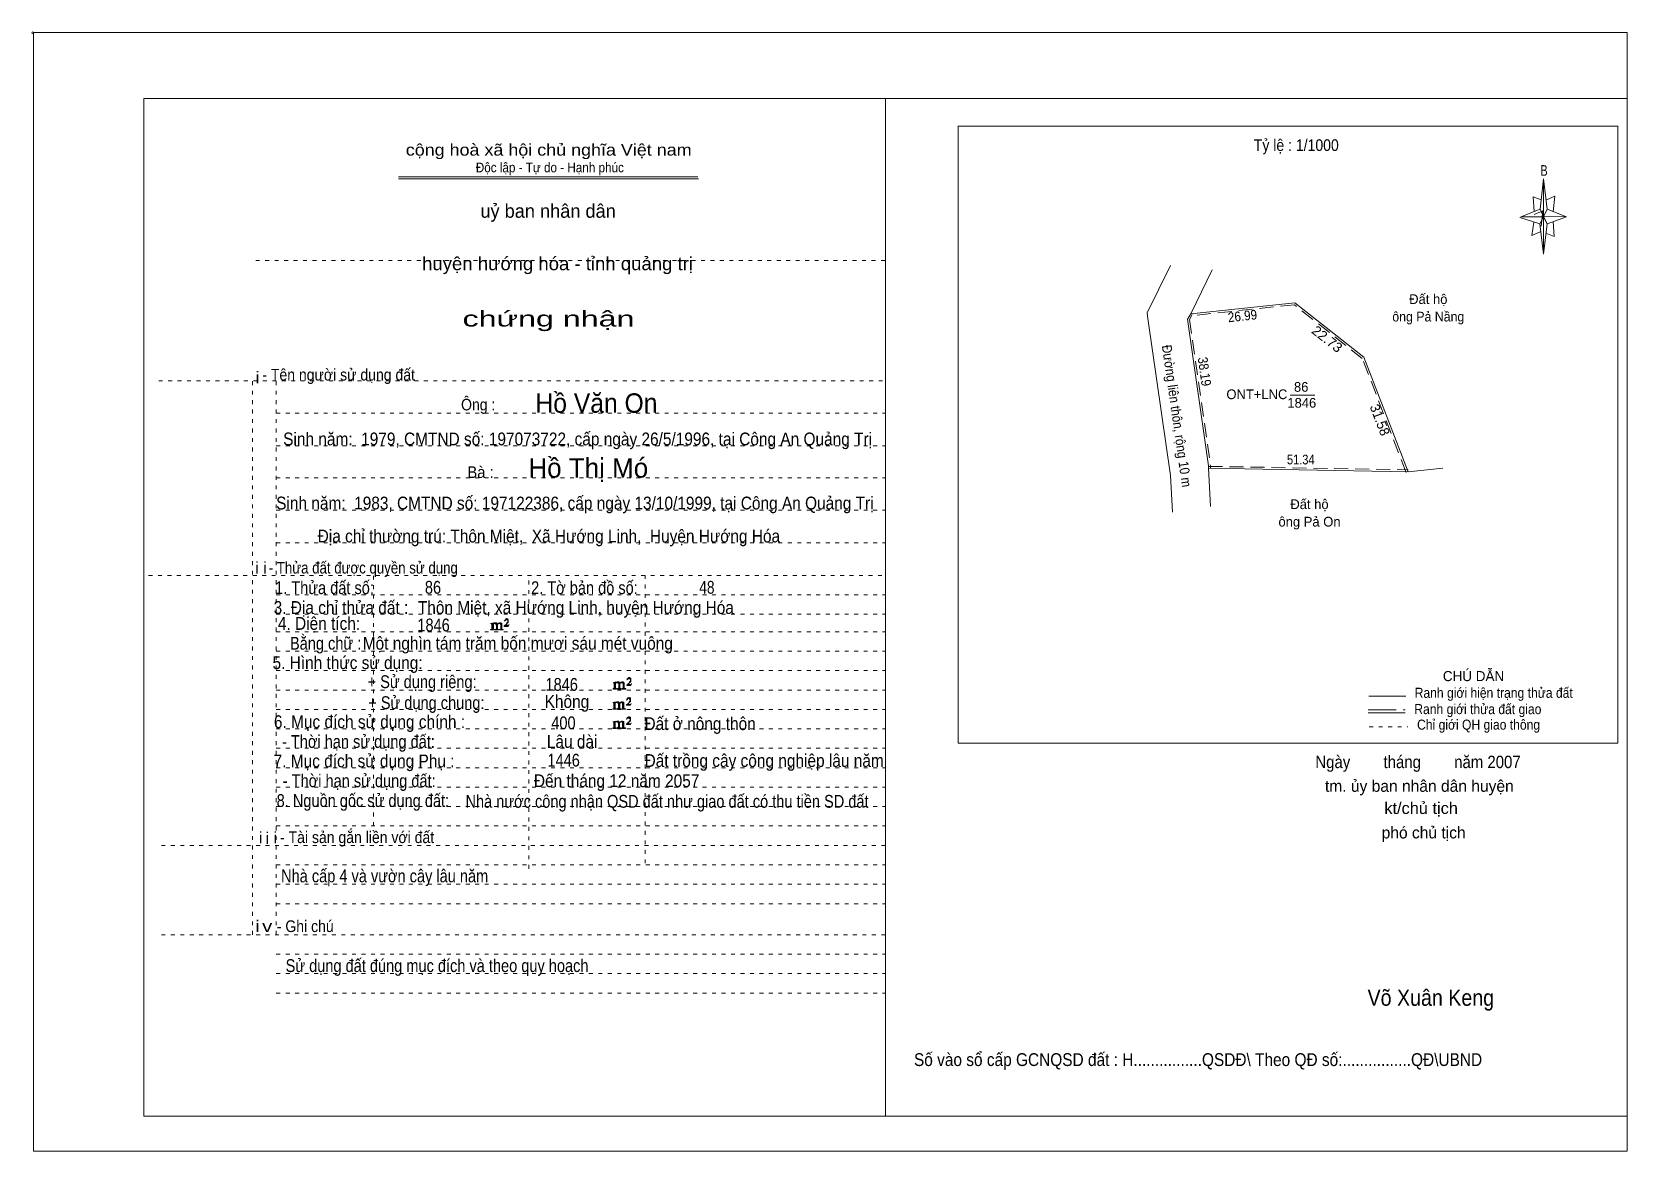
# Model space of a CAD drawing. Header units: centimetres. Extents: x -1.6 to 39.5, y -3.3 to 25.5.
import ezdxf
from ezdxf.enums import TextEntityAlignment as Align

# ---------------------------------------------------------------- set-up
doc = ezdxf.new("R2010")
doc.units = ezdxf.units.CM
doc.header["$LTSCALE"] = 0.12
for name, pattern in [('DOTTED', [1.5, 0.3, -1.2]), ('LONG_DASHED', [7.5, 6, -1.5]), ('MEDIUM_DASHED', [4.5, 3, -1.5])]:
    doc.linetypes.add(name, pattern=pattern)
for name, color, linetype, lineweight in [('1', 7, 'DOTTED', 13), ('10', 7, 'Continuous', 13), ('4', 7, 'Continuous', 13), ('5', 7, 'Continuous', 13), ('50', 7, 'Continuous', 13)]:
    doc.layers.add(name, color=color, linetype=linetype, lineweight=lineweight)

msp = doc.modelspace()

# ---------------------------------------------------------------- hatches: boundary and pattern name
at = {"layer": '50'}
for points in [[(10.27, 10.13), (10.27, 10.12), (10.27, 10.11), (10.25, 10.11), (10.24, 10.11), (10.24, 10.1), (10.33, 10.1), (10.33, 10.11), (10.32, 10.11), (10.31, 10.11), (10.31, 10.12), (10.31, 10.13), (10.31, 10.24), (10.31, 10.25), (10.32, 10.26), (10.34, 10.26), (10.35, 10.26), (10.36, 10.26), (10.37, 10.25), (10.39, 10.22), (10.39, 10.13), (10.37, 10.12), (10.37, 10.11), (10.36, 10.11), (10.35, 10.11), (10.35, 10.1), (10.44, 10.1), (10.44, 10.11), (10.43, 10.11), (10.42, 10.11), (10.42, 10.12), (10.42, 10.13), (10.42, 10.24), (10.44, 10.26), (10.45, 10.26), (10.46, 10.26), (10.49, 10.26), (10.49, 10.25), (10.5, 10.24), (10.5, 10.22), (10.5, 10.13), (10.5, 10.12), (10.49, 10.11), (10.49, 10.11), (10.47, 10.11), (10.47, 10.1), (10.56, 10.1), (10.56, 10.11), (10.55, 10.11), (10.54, 10.11), (10.53, 10.12), (10.53, 10.13), (10.53, 10.2), (10.53, 10.25), (10.53, 10.26), (10.52, 10.27), (10.5, 10.28), (10.47, 10.28), (10.46, 10.28), (10.44, 10.27), (10.41, 10.25), (10.41, 10.26), (10.4, 10.28), (10.39, 10.28), (10.37, 10.28), (10.35, 10.28), (10.34, 10.28), (10.32, 10.26), (10.31, 10.26), (10.31, 10.25), (10.31, 10.25), (10.31, 10.26), (10.31, 10.28), (10.24, 10.26), (10.24, 10.26), (10.25, 10.26), (10.27, 10.25), (10.27, 10.24), (10.27, 10.23)], [(10.69, 10.19), (10.72, 10.24), (10.72, 10.24), (10.71, 10.22), (10.69, 10.22), (10.68, 10.22), (10.63, 10.22), (10.66, 10.26), (10.67, 10.27), (10.69, 10.28), (10.69, 10.3), (10.69, 10.32), (10.69, 10.34), (10.69, 10.35), (10.69, 10.37), (10.68, 10.38), (10.67, 10.38), (10.66, 10.39), (10.65, 10.39), (10.63, 10.38), (10.63, 10.38), (10.62, 10.37), (10.61, 10.35), (10.59, 10.33), (10.61, 10.33), (10.61, 10.35), (10.62, 10.35), (10.63, 10.36), (10.65, 10.36), (10.66, 10.36), (10.67, 10.35), (10.68, 10.35), (10.68, 10.32), (10.68, 10.3), (10.66, 10.28), (10.66, 10.26), (10.65, 10.25), (10.59, 10.2), (10.59, 10.19)], [(13.42, 8.61), (13.42, 8.6), (13.42, 8.59), (13.41, 8.59), (13.4, 8.59), (13.4, 8.57), (13.48, 8.57), (13.48, 8.59), (13.47, 8.59), (13.46, 8.59), (13.46, 8.6), (13.46, 8.61), (13.46, 8.72), (13.46, 8.73), (13.47, 8.74), (13.5, 8.74), (13.51, 8.74), (13.52, 8.74), (13.53, 8.73), (13.54, 8.69), (13.54, 8.61), (13.53, 8.6), (13.53, 8.59), (13.52, 8.59), (13.51, 8.59), (13.51, 8.57), (13.6, 8.57), (13.6, 8.59), (13.58, 8.59), (13.57, 8.59), (13.57, 8.6), (13.57, 8.61), (13.57, 8.72), (13.6, 8.74), (13.61, 8.74), (13.62, 8.74), (13.64, 8.74), (13.64, 8.73), (13.65, 8.72), (13.65, 8.69), (13.65, 8.61), (13.65, 8.6), (13.64, 8.59), (13.64, 8.59), (13.63, 8.59), (13.63, 8.57), (13.72, 8.57), (13.72, 8.59), (13.7, 8.59), (13.69, 8.59), (13.68, 8.6), (13.68, 8.61), (13.68, 8.68), (13.68, 8.73), (13.68, 8.74), (13.67, 8.75), (13.65, 8.76), (13.63, 8.76), (13.62, 8.76), (13.6, 8.75), (13.56, 8.73), (13.56, 8.74), (13.55, 8.76), (13.54, 8.76), (13.53, 8.76), (13.51, 8.76), (13.5, 8.76), (13.47, 8.74), (13.46, 8.74), (13.46, 8.73), (13.46, 8.73), (13.46, 8.74), (13.46, 8.76), (13.4, 8.74), (13.4, 8.74), (13.41, 8.74), (13.42, 8.73), (13.42, 8.72), (13.42, 8.71)], [(13.85, 8.67), (13.87, 8.72), (13.87, 8.72), (13.86, 8.69), (13.85, 8.69), (13.84, 8.69), (13.78, 8.69), (13.82, 8.74), (13.83, 8.75), (13.85, 8.76), (13.85, 8.78), (13.85, 8.79), (13.85, 8.82), (13.85, 8.83), (13.85, 8.85), (13.84, 8.86), (13.83, 8.86), (13.82, 8.87), (13.8, 8.87), (13.78, 8.86), (13.78, 8.86), (13.77, 8.85), (13.76, 8.83), (13.75, 8.81), (13.76, 8.81), (13.76, 8.83), (13.77, 8.83), (13.78, 8.84), (13.8, 8.84), (13.82, 8.84), (13.83, 8.83), (13.84, 8.83), (13.84, 8.79), (13.84, 8.78), (13.82, 8.76), (13.82, 8.74), (13.8, 8.73), (13.75, 8.68), (13.75, 8.67)], [(13.41, 8.09), (13.41, 8.08), (13.41, 8.07), (13.4, 8.07), (13.39, 8.07), (13.39, 8.06), (13.48, 8.06), (13.48, 8.07), (13.47, 8.07), (13.45, 8.07), (13.45, 8.08), (13.45, 8.09), (13.45, 8.2), (13.45, 8.21), (13.47, 8.23), (13.49, 8.23), (13.5, 8.23), (13.51, 8.23), (13.52, 8.21), (13.53, 8.18), (13.53, 8.09), (13.52, 8.08), (13.52, 8.07), (13.51, 8.07), (13.5, 8.07), (13.5, 8.06), (13.59, 8.06), (13.59, 8.07), (13.58, 8.07), (13.57, 8.07), (13.57, 8.08), (13.57, 8.09), (13.57, 8.2), (13.59, 8.23), (13.6, 8.23), (13.61, 8.23), (13.63, 8.23), (13.63, 8.21), (13.64, 8.2), (13.64, 8.18), (13.64, 8.09), (13.64, 8.08), (13.63, 8.07), (13.63, 8.07), (13.62, 8.07), (13.62, 8.06), (13.71, 8.06), (13.71, 8.07), (13.7, 8.07), (13.69, 8.07), (13.67, 8.08), (13.67, 8.09), (13.67, 8.17), (13.67, 8.21), (13.67, 8.23), (13.66, 8.24), (13.64, 8.25), (13.62, 8.25), (13.61, 8.25), (13.59, 8.24), (13.55, 8.21), (13.55, 8.23), (13.54, 8.25), (13.53, 8.25), (13.52, 8.25), (13.5, 8.25), (13.49, 8.25), (13.47, 8.23), (13.45, 8.23), (13.45, 8.21), (13.45, 8.21), (13.45, 8.23), (13.45, 8.25), (13.39, 8.23), (13.39, 8.23), (13.4, 8.23), (13.41, 8.21), (13.41, 8.2), (13.41, 8.19)], [(13.84, 8.16), (13.86, 8.2), (13.86, 8.2), (13.85, 8.18), (13.84, 8.18), (13.83, 8.18), (13.77, 8.18), (13.81, 8.23), (13.82, 8.24), (13.84, 8.25), (13.84, 8.27), (13.84, 8.28), (13.84, 8.3), (13.84, 8.31), (13.84, 8.34), (13.83, 8.35), (13.82, 8.35), (13.81, 8.36), (13.8, 8.36), (13.77, 8.35), (13.77, 8.35), (13.76, 8.34), (13.75, 8.31), (13.74, 8.29), (13.75, 8.29), (13.75, 8.31), (13.76, 8.31), (13.77, 8.33), (13.8, 8.33), (13.81, 8.33), (13.82, 8.31), (13.83, 8.31), (13.83, 8.28), (13.83, 8.27), (13.81, 8.25), (13.81, 8.23), (13.8, 8.21), (13.74, 8.17), (13.74, 8.16)], [(13.84, 7.66), (13.86, 7.71), (13.86, 7.71), (13.85, 7.68), (13.84, 7.68), (13.83, 7.68), (13.77, 7.68), (13.81, 7.73), (13.82, 7.74), (13.84, 7.75), (13.84, 7.77), (13.84, 7.78), (13.84, 7.81), (13.84, 7.82), (13.84, 7.84), (13.83, 7.85), (13.82, 7.85), (13.81, 7.86), (13.79, 7.86), (13.77, 7.85), (13.77, 7.85), (13.76, 7.84), (13.75, 7.82), (13.74, 7.8), (13.75, 7.8), (13.75, 7.82), (13.76, 7.82), (13.77, 7.83), (13.79, 7.83), (13.81, 7.83), (13.82, 7.82), (13.83, 7.82), (13.83, 7.78), (13.83, 7.77), (13.81, 7.75), (13.81, 7.73), (13.79, 7.72), (13.74, 7.67), (13.74, 7.66)], [(13.41, 7.6), (13.41, 7.59), (13.41, 7.58), (13.4, 7.58), (13.39, 7.58), (13.39, 7.56), (13.47, 7.56), (13.47, 7.58), (13.46, 7.58), (13.45, 7.58), (13.45, 7.59), (13.45, 7.6), (13.45, 7.71), (13.45, 7.72), (13.46, 7.73), (13.49, 7.73), (13.5, 7.73), (13.51, 7.73), (13.52, 7.72), (13.53, 7.68), (13.53, 7.6), (13.52, 7.59), (13.52, 7.58), (13.51, 7.58), (13.5, 7.58), (13.5, 7.56), (13.59, 7.56), (13.59, 7.58), (13.57, 7.58), (13.56, 7.58), (13.56, 7.59), (13.56, 7.6), (13.56, 7.71), (13.59, 7.73), (13.6, 7.73), (13.61, 7.73), (13.63, 7.73), (13.63, 7.72), (13.64, 7.71), (13.64, 7.68), (13.64, 7.6), (13.64, 7.59), (13.63, 7.58), (13.63, 7.58), (13.62, 7.58), (13.62, 7.56), (13.71, 7.56), (13.71, 7.58), (13.69, 7.58), (13.68, 7.58), (13.67, 7.59), (13.67, 7.6), (13.67, 7.67), (13.67, 7.72), (13.67, 7.73), (13.66, 7.74), (13.64, 7.75), (13.62, 7.75), (13.61, 7.75), (13.59, 7.74), (13.55, 7.72), (13.55, 7.73), (13.54, 7.75), (13.53, 7.75), (13.52, 7.75), (13.5, 7.75), (13.49, 7.75), (13.46, 7.73), (13.45, 7.73), (13.45, 7.72), (13.45, 7.72), (13.45, 7.73), (13.45, 7.75), (13.39, 7.73), (13.39, 7.73), (13.4, 7.73), (13.41, 7.72), (13.41, 7.71), (13.41, 7.7)]]:
    msp.add_hatch(color=256, dxfattribs=at).paths.add_polyline_path(points)

# ---------------------------------------------------------------- linework, layer by layer
at = {"layer": '1', "linetype": 'Continuous'}
for p, q in [((1.31, -2.42), (1.31, 23.78)), ((1.31, 23.78), (39.51, 23.78)), ((20.41, -2.42), (20.41, 23.78)), ((39.51, -2.42), (39.51, 23.78)), ((7.87, 21.76), (15.58, 21.76)), ((7.87, 21.71), (15.59, 21.71)), ((37.26, 20.55), (36.75, 20.72)), ((1.31, -2.42), (39.51, -2.42))]:
    msp.add_line(p, q, dxfattribs=at)
at = {"layer": '1'}
for p, q in [((4.19, 19.61), (20.41, 19.61)), ((1.69, 16.51), (20.41, 16.51)), ((4.11, 2.25), (4.11, 16.51)), ((4.72, 2.25), (4.72, 16.51)), ((4.72, 15.68), (20.41, 15.68)), ((4.72, 14.84), (20.41, 14.84)), ((4.72, 14.01), (20.41, 14.01)), ((4.72, 13.18), (20.41, 13.18)), ((4.72, 12.34), (20.41, 12.34)), ((1.43, 11.5), (20.41, 11.5)), ((7.22, 5.05), (7.22, 11.5)), ((11.22, 3.95), (11.22, 11.5)), ((14.22, 4.09), (14.22, 11.5)), ((4.72, 11), (20.41, 11)), ((4.72, 10.5), (20.41, 10.5)), ((4.72, 10.05), (20.41, 10.05)), ((4.72, 9.55), (20.41, 9.55)), ((4.72, 9.05), (20.41, 9.05)), ((4.72, 8.55), (20.41, 8.55)), ((4.72, 8.05), (20.41, 8.05)), ((4.72, 7.55), (20.41, 7.55)), ((4.72, 7.05), (20.41, 7.05)), ((4.72, 6.55), (20.41, 6.55)), ((4.72, 6.05), (20.41, 6.05)), ((4.72, 5.55), (20.41, 5.55)), ((4.72, 5.05), (20.41, 5.05)), ((1.76, 4.55), (20.41, 4.55)), ((4.72, 4.05), (20.41, 4.05)), ((4.72, 3.55), (20.41, 3.55)), ((4.72, 3.05), (20.41, 3.05)), ((1.76, 2.25), (20.41, 2.25)), ((4.72, 1.75), (20.41, 1.75)), ((4.72, 1.25), (20.41, 1.25)), ((4.72, 0.75), (20.41, 0.75))]:
    msp.add_line(p, q, dxfattribs=at)
at = {"layer": '1', "linetype": 'Continuous'}
msp.add_lwpolyline([(-1.53, -3.32), (39.51, -3.32), (39.51, 25.48), (-1.53, 25.48)], close=True, dxfattribs=at)
msp.add_lwpolyline([(37.27, 20.35), (37.06, 20.25), (37.11, 20.6)], dxfattribs=at)
at = {"layer": '10'}
for p, q in [((28.27, 18.24), (28.82, 19.37)), ((30.83, 16.14), (31.47, 16.14)), ((28.73, 14.26), (33.87, 14.17)), ((28.73, 14.26), (28.78, 13.28)), ((34.76, 14.26), (33.87, 14.17))]:
    msp.add_line(p, q, dxfattribs=at)
at = {"layer": '10', "linetype": 'MEDIUM_DASHED'}
msp.add_line((28.73, 14.31), (33.87, 14.22), dxfattribs=at)
at = {"layer": '10'}
for points in [[(27.75, 19.48), (27.15, 18.26), (27.17, 18.12)], [(33.87, 14.17), (32.73, 17.12), (30.95, 18.52), (28.27, 18.24)], [(27.8, 13.13), (27.75, 14.07), (27.17, 18.12)], [(28.27, 18.24), (28.19, 18.1), (28.73, 14.32), (28.73, 14.26)]]:
    msp.add_lwpolyline(points, dxfattribs=at)
at = {"layer": '10', "linetype": 'MEDIUM_DASHED'}
for points in [[(28.31, 18.22), (28.24, 18.09), (28.78, 14.32), (28.78, 14.26)], [(33.82, 14.15), (32.69, 17.09), (30.94, 18.47), (28.28, 18.19)]]:
    msp.add_lwpolyline(points, dxfattribs=at)
at = {"layer": '4'}
for p, q in [((32.86, 8.39), (33.81, 8.39)), ((32.84, 7.96), (33.79, 7.96))]:
    msp.add_line(p, q, dxfattribs=at)
at = {"layer": '4', "linetype": 'LONG_DASHED'}
msp.add_line((32.84, 8.04), (33.79, 8.04), dxfattribs=at)
at = {"layer": '4', "linetype": 'DOTTED'}
msp.add_line((32.87, 7.6), (33.86, 7.6), dxfattribs=at)
at = {"layer": '4'}
msp.add_lwpolyline([(22.28, 23.07), (39.27, 23.07), (39.27, 7.18), (22.28, 7.18)], close=True, dxfattribs=at)
msp.add_circle((-1.55, 25.47), 0.025, dxfattribs=at)
at = {"layer": '5'}
for p, q in [((37.27, 20.93), (37.36, 21.71)), ((37.45, 20.55), (37.36, 19.77)), ((37.45, 20.93), (37.95, 20.73)), ((37.61, 20.61), (37.63, 20.23)), ((37.63, 20.23), (37.42, 20.31))]:
    msp.add_line(p, q, dxfattribs=at)
for points in [[(37.36, 21.71), (37.45, 20.93), (37.36, 20.73)], [(37.36, 20.73), (36.77, 20.73), (37.27, 20.93), (37.45, 20.55), (37.95, 20.73), (37.36, 20.75)], [(37.36, 20.73), (37.36, 19.77), (37.26, 20.55)]]:
    msp.add_lwpolyline(points, close=True, dxfattribs=at)
for points in [[(37.3, 21.17), (37.09, 21.25), (37.12, 20.87)], [(37.43, 21.17), (37.65, 21.27), (37.61, 20.87)], [(37.36, 20.73), (37.27, 20.93), (36.77, 20.73)], [(37.12, 20.79), (37.34, 20.89), (37.3, 20.49)], [(37.36, 20.73), (37.45, 20.55), (37.95, 20.73)]]:
    msp.add_lwpolyline(points, dxfattribs=at)
at = {"layer": '50'}
for points in [[(10.27, 10.13), (10.27, 10.12), (10.27, 10.11), (10.25, 10.11), (10.24, 10.11), (10.24, 10.1), (10.33, 10.1), (10.33, 10.11), (10.32, 10.11), (10.31, 10.11), (10.31, 10.12), (10.31, 10.13), (10.31, 10.24), (10.31, 10.25), (10.32, 10.26), (10.34, 10.26), (10.35, 10.26), (10.36, 10.26), (10.37, 10.25), (10.39, 10.22), (10.39, 10.13), (10.37, 10.12), (10.37, 10.11), (10.36, 10.11), (10.35, 10.11), (10.35, 10.1), (10.44, 10.1), (10.44, 10.11), (10.43, 10.11), (10.42, 10.11), (10.42, 10.12), (10.42, 10.13), (10.42, 10.24), (10.44, 10.26), (10.45, 10.26), (10.46, 10.26), (10.49, 10.26), (10.49, 10.25), (10.5, 10.24), (10.5, 10.22), (10.5, 10.13), (10.5, 10.12), (10.49, 10.11), (10.49, 10.11), (10.47, 10.11), (10.47, 10.1), (10.56, 10.1), (10.56, 10.11), (10.55, 10.11), (10.54, 10.11), (10.53, 10.12), (10.53, 10.13), (10.53, 10.2), (10.53, 10.25), (10.53, 10.26), (10.52, 10.27), (10.5, 10.28), (10.47, 10.28), (10.46, 10.28), (10.44, 10.27), (10.41, 10.25), (10.41, 10.26), (10.4, 10.28), (10.39, 10.28), (10.37, 10.28), (10.35, 10.28), (10.34, 10.28), (10.32, 10.26), (10.31, 10.26), (10.31, 10.25), (10.31, 10.25), (10.31, 10.26), (10.31, 10.28), (10.24, 10.26), (10.24, 10.26), (10.25, 10.26), (10.27, 10.25), (10.27, 10.24), (10.27, 10.23)], [(10.69, 10.19), (10.72, 10.24), (10.72, 10.24), (10.71, 10.22), (10.69, 10.22), (10.68, 10.22), (10.63, 10.22), (10.66, 10.26), (10.67, 10.27), (10.69, 10.28), (10.69, 10.3), (10.69, 10.32), (10.69, 10.34), (10.69, 10.35), (10.69, 10.37), (10.68, 10.38), (10.67, 10.38), (10.66, 10.39), (10.65, 10.39), (10.63, 10.38), (10.63, 10.38), (10.62, 10.37), (10.61, 10.35), (10.59, 10.33), (10.61, 10.33), (10.61, 10.35), (10.62, 10.35), (10.63, 10.36), (10.65, 10.36), (10.66, 10.36), (10.67, 10.35), (10.68, 10.35), (10.68, 10.32), (10.68, 10.3), (10.66, 10.28), (10.66, 10.26), (10.65, 10.25), (10.59, 10.2), (10.59, 10.19)], [(13.42, 8.61), (13.42, 8.6), (13.42, 8.59), (13.41, 8.59), (13.4, 8.59), (13.4, 8.57), (13.48, 8.57), (13.48, 8.59), (13.47, 8.59), (13.46, 8.59), (13.46, 8.6), (13.46, 8.61), (13.46, 8.72), (13.46, 8.73), (13.47, 8.74), (13.5, 8.74), (13.51, 8.74), (13.52, 8.74), (13.53, 8.73), (13.54, 8.69), (13.54, 8.61), (13.53, 8.6), (13.53, 8.59), (13.52, 8.59), (13.51, 8.59), (13.51, 8.57), (13.6, 8.57), (13.6, 8.59), (13.58, 8.59), (13.57, 8.59), (13.57, 8.6), (13.57, 8.61), (13.57, 8.72), (13.6, 8.74), (13.61, 8.74), (13.62, 8.74), (13.64, 8.74), (13.64, 8.73), (13.65, 8.72), (13.65, 8.69), (13.65, 8.61), (13.65, 8.6), (13.64, 8.59), (13.64, 8.59), (13.63, 8.59), (13.63, 8.57), (13.72, 8.57), (13.72, 8.59), (13.7, 8.59), (13.69, 8.59), (13.68, 8.6), (13.68, 8.61), (13.68, 8.68), (13.68, 8.73), (13.68, 8.74), (13.67, 8.75), (13.65, 8.76), (13.63, 8.76), (13.62, 8.76), (13.6, 8.75), (13.56, 8.73), (13.56, 8.74), (13.55, 8.76), (13.54, 8.76), (13.53, 8.76), (13.51, 8.76), (13.5, 8.76), (13.47, 8.74), (13.46, 8.74), (13.46, 8.73), (13.46, 8.73), (13.46, 8.74), (13.46, 8.76), (13.4, 8.74), (13.4, 8.74), (13.41, 8.74), (13.42, 8.73), (13.42, 8.72), (13.42, 8.71)], [(13.85, 8.67), (13.87, 8.72), (13.87, 8.72), (13.86, 8.69), (13.85, 8.69), (13.84, 8.69), (13.78, 8.69), (13.82, 8.74), (13.83, 8.75), (13.85, 8.76), (13.85, 8.78), (13.85, 8.79), (13.85, 8.82), (13.85, 8.83), (13.85, 8.85), (13.84, 8.86), (13.83, 8.86), (13.82, 8.87), (13.8, 8.87), (13.78, 8.86), (13.78, 8.86), (13.77, 8.85), (13.76, 8.83), (13.75, 8.81), (13.76, 8.81), (13.76, 8.83), (13.77, 8.83), (13.78, 8.84), (13.8, 8.84), (13.82, 8.84), (13.83, 8.83), (13.84, 8.83), (13.84, 8.79), (13.84, 8.78), (13.82, 8.76), (13.82, 8.74), (13.8, 8.73), (13.75, 8.68), (13.75, 8.67)], [(13.41, 8.09), (13.41, 8.08), (13.41, 8.07), (13.4, 8.07), (13.39, 8.07), (13.39, 8.06), (13.48, 8.06), (13.48, 8.07), (13.47, 8.07), (13.45, 8.07), (13.45, 8.08), (13.45, 8.09), (13.45, 8.2), (13.45, 8.21), (13.47, 8.23), (13.49, 8.23), (13.5, 8.23), (13.51, 8.23), (13.52, 8.21), (13.53, 8.18), (13.53, 8.09), (13.52, 8.08), (13.52, 8.07), (13.51, 8.07), (13.5, 8.07), (13.5, 8.06), (13.59, 8.06), (13.59, 8.07), (13.58, 8.07), (13.57, 8.07), (13.57, 8.08), (13.57, 8.09), (13.57, 8.2), (13.59, 8.23), (13.6, 8.23), (13.61, 8.23), (13.63, 8.23), (13.63, 8.21), (13.64, 8.2), (13.64, 8.18), (13.64, 8.09), (13.64, 8.08), (13.63, 8.07), (13.63, 8.07), (13.62, 8.07), (13.62, 8.06), (13.71, 8.06), (13.71, 8.07), (13.7, 8.07), (13.69, 8.07), (13.67, 8.08), (13.67, 8.09), (13.67, 8.17), (13.67, 8.21), (13.67, 8.23), (13.66, 8.24), (13.64, 8.25), (13.62, 8.25), (13.61, 8.25), (13.59, 8.24), (13.55, 8.21), (13.55, 8.23), (13.54, 8.25), (13.53, 8.25), (13.52, 8.25), (13.5, 8.25), (13.49, 8.25), (13.47, 8.23), (13.45, 8.23), (13.45, 8.21), (13.45, 8.21), (13.45, 8.23), (13.45, 8.25), (13.39, 8.23), (13.39, 8.23), (13.4, 8.23), (13.41, 8.21), (13.41, 8.2), (13.41, 8.19)], [(13.84, 8.16), (13.86, 8.2), (13.86, 8.2), (13.85, 8.18), (13.84, 8.18), (13.83, 8.18), (13.77, 8.18), (13.81, 8.23), (13.82, 8.24), (13.84, 8.25), (13.84, 8.27), (13.84, 8.28), (13.84, 8.3), (13.84, 8.31), (13.84, 8.34), (13.83, 8.35), (13.82, 8.35), (13.81, 8.36), (13.8, 8.36), (13.77, 8.35), (13.77, 8.35), (13.76, 8.34), (13.75, 8.31), (13.74, 8.29), (13.75, 8.29), (13.75, 8.31), (13.76, 8.31), (13.77, 8.33), (13.8, 8.33), (13.81, 8.33), (13.82, 8.31), (13.83, 8.31), (13.83, 8.28), (13.83, 8.27), (13.81, 8.25), (13.81, 8.23), (13.8, 8.21), (13.74, 8.17), (13.74, 8.16)], [(13.84, 7.66), (13.86, 7.71), (13.86, 7.71), (13.85, 7.68), (13.84, 7.68), (13.83, 7.68), (13.77, 7.68), (13.81, 7.73), (13.82, 7.74), (13.84, 7.75), (13.84, 7.77), (13.84, 7.78), (13.84, 7.81), (13.84, 7.82), (13.84, 7.84), (13.83, 7.85), (13.82, 7.85), (13.81, 7.86), (13.79, 7.86), (13.77, 7.85), (13.77, 7.85), (13.76, 7.84), (13.75, 7.82), (13.74, 7.8), (13.75, 7.8), (13.75, 7.82), (13.76, 7.82), (13.77, 7.83), (13.79, 7.83), (13.81, 7.83), (13.82, 7.82), (13.83, 7.82), (13.83, 7.78), (13.83, 7.77), (13.81, 7.75), (13.81, 7.73), (13.79, 7.72), (13.74, 7.67), (13.74, 7.66)], [(13.41, 7.6), (13.41, 7.59), (13.41, 7.58), (13.4, 7.58), (13.39, 7.58), (13.39, 7.56), (13.47, 7.56), (13.47, 7.58), (13.46, 7.58), (13.45, 7.58), (13.45, 7.59), (13.45, 7.6), (13.45, 7.71), (13.45, 7.72), (13.46, 7.73), (13.49, 7.73), (13.5, 7.73), (13.51, 7.73), (13.52, 7.72), (13.53, 7.68), (13.53, 7.6), (13.52, 7.59), (13.52, 7.58), (13.51, 7.58), (13.5, 7.58), (13.5, 7.56), (13.59, 7.56), (13.59, 7.58), (13.57, 7.58), (13.56, 7.58), (13.56, 7.59), (13.56, 7.6), (13.56, 7.71), (13.59, 7.73), (13.6, 7.73), (13.61, 7.73), (13.63, 7.73), (13.63, 7.72), (13.64, 7.71), (13.64, 7.68), (13.64, 7.6), (13.64, 7.59), (13.63, 7.58), (13.63, 7.58), (13.62, 7.58), (13.62, 7.56), (13.71, 7.56), (13.71, 7.58), (13.69, 7.58), (13.68, 7.58), (13.67, 7.59), (13.67, 7.6), (13.67, 7.67), (13.67, 7.72), (13.67, 7.73), (13.66, 7.74), (13.64, 7.75), (13.62, 7.75), (13.61, 7.75), (13.59, 7.74), (13.55, 7.72), (13.55, 7.73), (13.54, 7.75), (13.53, 7.75), (13.52, 7.75), (13.5, 7.75), (13.49, 7.75), (13.46, 7.73), (13.45, 7.73), (13.45, 7.72), (13.45, 7.72), (13.45, 7.73), (13.45, 7.75), (13.39, 7.73), (13.39, 7.73), (13.4, 7.73), (13.41, 7.72), (13.41, 7.71), (13.41, 7.7)]]:
    msp.add_lwpolyline(points, close=True, dxfattribs=at)

# ---------------------------------------------------------------- texts
at = {"layer": '1'}
for s, height, width, p in [('cộng hoà xã hội chủ nghĩa Việt nam', 0.3, 1.15, (11.735, 22.31)), ('Độc lập - Tự do - Hạnh phúc', 0.25, 0.9, (11.765, 21.88)), ('chứng nhận', 0.4, 1.55, (11.73, 17.91)), ('- Tên người sử dụng đất', 0.3, 0.9, (6.325, 16.52)), ('- Thửa đất được quyền sử dụng', 0.3, 0.85, (6.96, 11.55)), ('- Tài sản gắn liền với đất ', 0.3, 0.9, (6.85, 4.61)), ('v', 0.3, 1.3, (4.485, 2.32)), ('- Ghi chú', 0.3, 0.9, (5.465, 2.32))]:
    msp.add_text(s, height=height, dxfattribs=dict(at, width=width)).set_placement(p, align=Align.CENTER)
for s, height, p in [('uỷ ban nhân dân', 0.35, (11.72, 20.71)), ('i', 0.3, (4.235, 16.45)), ('i', 0.3, (4.225, 11.55)), ('i', 0.3, (4.425, 11.55)), ('i', 0.3, (4.315, 4.6)), ('i', 0.3, (4.485, 4.59)), ('i', 0.3, (4.695, 4.6)), ('i', 0.3, (4.235, 2.32))]:
    msp.add_text(s, height=height, dxfattribs=at).set_placement(p, align=Align.CENTER)
at = {"layer": '10'}
for s, height, width, p in [('Tỷ lệ : 1/1000', 0.3, 0.9, (30.99, 22.43)), ('ông Pả Nầng', 0.25, 0.95, (34.39, 18.04)), ('Hồ Văn On', 0.5, 0.95, (12.965, 15.69)), ('51.34', 0.25, 0.85, (31.105, 14.36)), ('Võ Xuân Keng', 0.42, 0.9, (34.455, 0.42))]:
    msp.add_text(s, height=height, dxfattribs=dict(at, width=width)).set_placement(p, align=Align.CENTER)
for s, height, p in [('Đất hộ', 0.25, (34.39, 18.49)), ('Hồ Thị Mó', 0.5, (12.755, 14.02)), ('Đất hộ', 0.25, (31.33, 13.21)), ('ông Pả On', 0.25, (31.33, 12.76))]:
    msp.add_text(s, height=height, dxfattribs=at).set_placement(p, align=Align.CENTER)
for s, rotation, width, p in [('26.99', 5.932, 0.9, (29.617, 18.058)), ('22.73', 321.88, 1.05, (31.708, 17.489)), ('Đường liên thôn, rộng 10 m ', 278.15, 0.9, (27.794, 15.548)), ('38.19', 278.069, 0.9, (28.503, 16.733))]:
    msp.add_text(s, height=0.25, rotation=rotation, dxfattribs=dict(at, width=width)).set_placement(p, align=Align.CENTER)
for s, p in [('86', (30.93, 16.23)), ('1846', (30.76, 15.82))]:
    msp.add_text(s, height=0.25, dxfattribs=at).set_placement(p)
msp.add_text('ONT+LNC', height=0.25, dxfattribs=at).set_placement((30.76, 16.04), align=Align.RIGHT)
msp.add_text('31.58', height=0.25, rotation=290.966, dxfattribs=at).set_placement((33.026, 15.46), align=Align.CENTER)
at = {"layer": '4'}
msp.add_text('CHÚ DẪN', height=0.2591, dxfattribs=at).set_placement((35.555, 8.78), align=Align.CENTER)
at = {"layer": '4', "width": 0.9}
for s, p in [('Ranh giới hiện trạng thửa đất', (36.075, 8.35)), ('Ranh giới thửa đất giao ', (35.71, 7.93)), ('Chỉ giới QH giao thông', (35.685, 7.53))]:
    msp.add_text(s, height=0.2591, dxfattribs=at).set_placement(p, align=Align.CENTER)
at = {"layer": '5', "width": 0.75}
msp.add_text('B', height=0.276, dxfattribs=at).set_placement((37.37, 21.79), align=Align.CENTER)
at = {"layer": '50'}
for s, height, width, p in [('  huyện hướng hóa - tỉnh quảng trị', 0.34, 1.05, (11.83, 19.36)), ('Ông :', 0.3, 0.9, (9.92, 15.75)), ('Sinh năm:  1979, CMTND số: 197073722, cấp ngày 26/5/1996, tại Công An Quảng Trị', 0.33, 0.9, (12.48, 14.85)), ('Bà :', 0.3, 0.95, (9.98, 14.01)), ('Sinh năm:  1983, CMTND số: 197122386, cấp ngày 13/10/1999, tại Công An Quảng Trị', 0.33, 0.9, (12.41, 13.2)), ('Địa chỉ thường trú: Thôn Miệt,  Xã Hướng Linh,  Huyện Hướng Hóa', 0.33, 0.9, (11.74, 12.35)), ('1. Thửa đất số:  ', 0.33, 0.85, (6.065, 11.02)), ('86', 0.33, 0.85, (8.755, 11.03)), ('2. Tờ bản đồ số:  ', 0.33, 0.85, (12.76, 11.02)), ('48', 0.33, 0.8, (15.81, 11.03)), ('3. Địa chỉ thửa đất : ', 0.33, 0.9, (6.44, 10.51)), ('Thôn Miệt, xã Hướng Linh, huyện Hướng Hóa', 0.33, 0.9, (12.435, 10.51)), ('4. Diện tích: ', 0.33, 0.9, (5.875, 10.1)), ('1846', 0.33, 0.85, (8.77, 10.06)), ('Bằng chữ :', 0.33, 0.85, (5.99, 9.59)), ('Một nghìn tám trăm bốn mươi sáu mét vuông', 0.33, 0.9, (10.94, 9.59)), ('5. Hình thức sử dụng:', 0.33, 0.9, (6.555, 9.09)), ('+ Sử dụng riêng:', 0.33, 0.85, (8.475, 8.6)), ('1846', 0.33, 0.85, (12.07, 8.53)), ('+ Sử dụng chung:', 0.33, 0.85, (8.585, 8.06)), ('Không', 0.33, 0.9, (12.205, 8.09)), ('6. Mục đích sử dụng chính :', 0.33, 0.9, (7.12, 7.57)), ('400', 0.33, 0.85, (12.115, 7.54)), ('Đất ở nông thôn', 0.33, 0.9, (15.635, 7.52)), ('- Thời hạn sử dụng đất:', 0.33, 0.85, (6.835, 7.06)), ('Lâu dài', 0.33, 0.9, (12.34, 7.06)), ('7. Mục đích sử dụng Phụ :', 0.33, 0.9, (6.98, 6.56)), ('1446', 0.33, 0.85, (12.12, 6.58)), ('Đất trồng cây công nghiệp lâu năm', 0.33, 0.9, (17.285, 6.57)), ('Ngày        tháng        năm 2007', 0.32, 0.9, (34.125, 6.54)), ('- Thời hạn sử dụng đất:', 0.33, 0.85, (6.855, 6.05)), ('Đến tháng 12 năm 2057', 0.33, 0.9, (13.485, 6.05)), ('8. Nguồn gốc sử dụng đất:', 0.33, 0.85, (6.95, 5.54)), ('Nhà nước công nhận QSD đất như giao đất có thu tiền SD đất ', 0.33, 0.85, (14.835, 5.52)), ('kt/chủ tịch', 0.3, 1.05, (34.205, 5.36)), ('Nhà cấp 4 và vườn cây lâu năm', 0.33, 0.85, (7.51, 3.6)), ('Sử dụng đất đúng mục đích và theo quy hoạch', 0.33, 0.85, (8.86, 1.29)), ('Số vào sổ cấp GCNQSD đất : H................QSDĐ\\ Theo QĐ số:................QĐ\\UBND', 0.33, 0.9, (28.46, -1.13))]:
    msp.add_text(s, height=height, dxfattribs=dict(at, width=width)).set_placement(p, align=Align.CENTER)
for s, p in [('tm. ủy ban nhân dân huyện ', (34.215, 5.93)), ('phó chủ tịch', (34.27, 4.73))]:
    msp.add_text(s, height=0.3, dxfattribs=at).set_placement(p, align=Align.CENTER)

doc.saveas('drawing.dxf')
